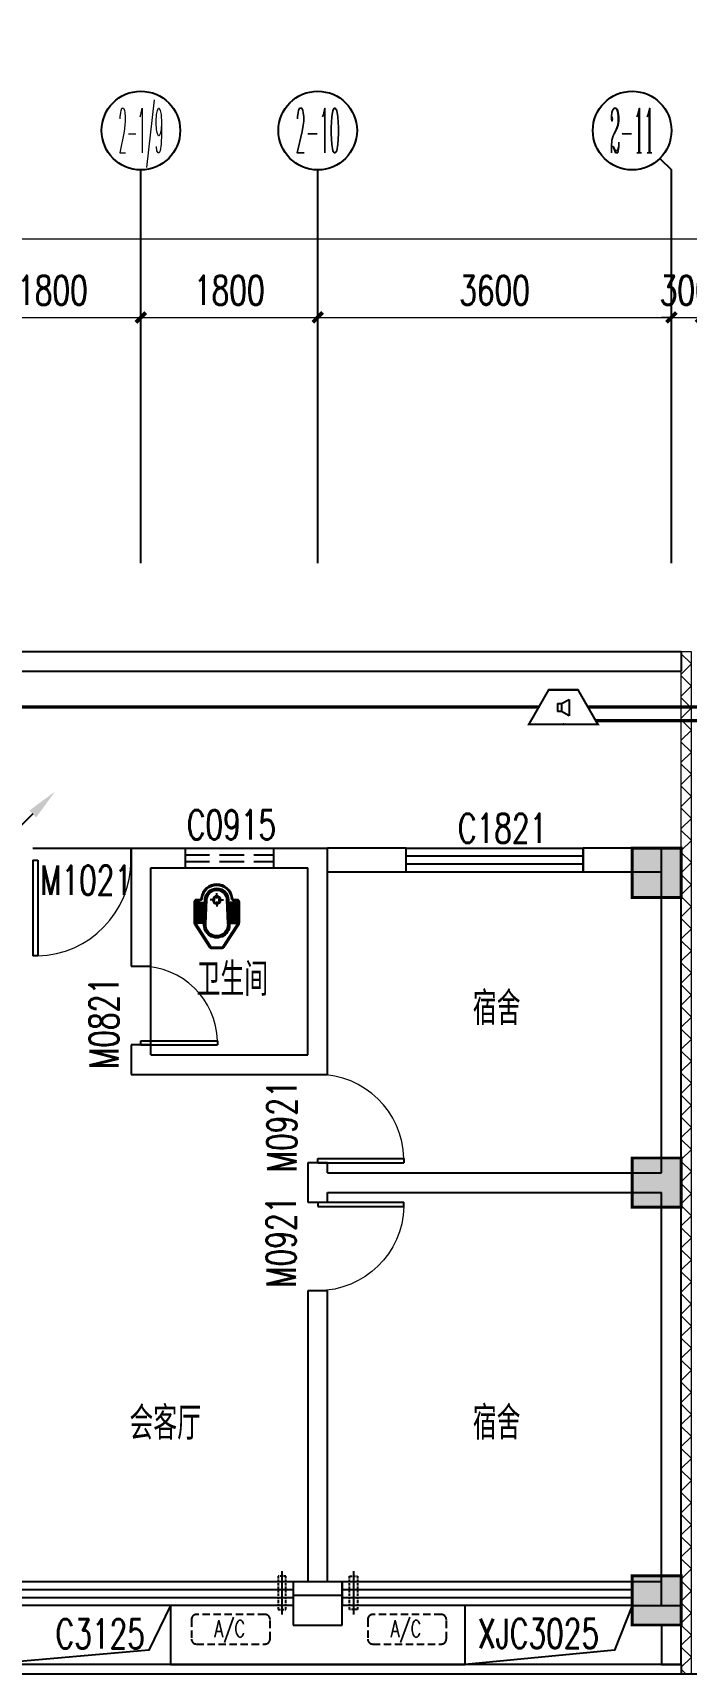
# Model space of a CAD drawing. Extents: x -9422388 to 15610651, y -1992469 to 953794.
# Drawn here: x -2650359 to -2643709, y -443348 to -426654 of the extents above; entities that cross this region are included whole.
import ezdxf
from ezdxf.enums import TextEntityAlignment as Align

# ---------------------------------------------------------------- set-up
doc = ezdxf.new("R2010")
doc.units = 0
doc.header["$LTSCALE"] = 1000
for name, pattern in [('( Hidden )', [0.375, 0.25, -0.125]), ('ACAD_ISO04W100', [30, 24, -3, 0, -3]), ('DASH', [0.35, 0.25, -0.1])]:
    doc.linetypes.add(name, pattern=pattern)
for name, color, linetype in [('A-ELEV-LIN-0.3', 30, 'Continuous'), ('A-ELEV-LIN-0.4', 40, 'Continuous'), ('A-FLOR-HVAC', 4, 'Continuous'), ('A-FLOR-OTHER2-ON', 83, 'Continuous'), ('A-SECT-DOOR', 141, 'Continuous'), ('AXIS', 3, 'Continuous'), ('AXIS_TEXT', 7, 'Continuous'), ('C-KZ', 2, 'Continuous'), ('C-Z-HATCH', 253, 'Continuous'), ('COLUMN', 9, 'Continuous'), ('EQUIP-消防', 3, 'Continuous'), ('LWIRE', 4, 'Continuous'), ('PUB_TEXT', 7, 'Continuous'), ('WALL', 9, 'Continuous'), ('WALL-PARAPET', 6, 'Continuous'), ('WINDOW', 4, 'Continuous'), ('WINDOW_TEXT', 7, 'Continuous'), ('WIRE-消防广播', 4, 'TG_BC'), ('洁具', 253, 'Continuous')]:
    doc.layers.add(name, color=color, linetype=linetype)
doc.layers.add('建筑底图', color=8, linetype='Continuous', lineweight=5)
doc.styles.add('_TCH_AXIS', font='COMPLEX', dxfattribs={"bigfont": 'GBCBIG'})
doc.styles.add('_TCH_DIM', font='SIMPLEX', dxfattribs={"bigfont": 'GBCBIG'})
doc.styles.add('_TCH_DIM_T3', font='SIMPLEX', dxfattribs={"width": 0.705882, "bigfont": 'GBCBIG'})
doc.styles.add('_TCH_WINDOW', font='SIMPLEX', dxfattribs={"height": 3.5, "bigfont": 'GBCBIG'})
doc.styles.add('COMPLEX', font='COMPLEX')
doc.styles.get("Standard").update_dxf_attribs({"font": 'gbenor.shx', "bigfont": 'gbcbig.shx'})
doc.styles.add('TG_LINETYPE', font='SIMPLEX', dxfattribs={"width": 0.8, "height": 3.5, "bigfont": 'HZTXT'})
doc.linetypes.add('TG_BC', pattern='A,2,-0.85,["BC",TG_LINETYPE,S=0.1,R=0,X=-0.65,Y=-0.15],0', length=2.85)
doc.dimstyles.new('_TCH_ARCH&&100', dxfattribs={"dimtxt": 297.5, "dimasz": 100, "dimexe": 250, "dimexo": 300, "dimgap": 126.25, "dimtad": 1, "dimdec": 0, "dimzin": 0, "dimdsep": 46, "dimtxsty": '_TCH_DIM_T3', "dimblk": 'ARCHTICK', "dimcen": 0.09, "dimclrt": 7, "dimazin": 2, "dimtfac": 1, "dimtdec": 0, "dimtix": 1, "dimtmove": 2, "dimatfit": 3, "dimfxl": 0, "dimtolj": 1, "dimtzin": 0, "dimarcsym": 0})

# ---------------------------------------------------------------- blocks, each defined once
blk = doc.blocks.new('$plan$00002871')
at = {"layer": '洁具', "color": 0}
for p, q in [((-15, -490), (-67, -490)), ((0, -475), (0, -423)), ((15, -490), (67, -490)), ((0, -505), (0, -557))]:
    blk.add_line(p, q, dxfattribs=at)
for points in [[(159, -508, -0.88995), (-159, -508, 0.380538), (-179, -491), (-210, -491, -0.414214), (-230, -471), (-230, -258, -0.144595), (-227, -247), (-73, -9, -0.254383), (-56, 0), (56, 0, -0.254383), (73, -9), (227, -247, -0.144595), (230, -258), (230, -471, -0.414214), (210, -491), (179, -491, 0.380538)], [(120, -491), (130, -252, 1.134994), (-130, -252), (-120, -491, 0.992594)], [(105, -490), (115, -251, 1.141146), (-115, -251), (-105, -490, 0.994896)], [(100, -490), (110, -251, 1.143479), (-110, -251), (-100, -490, 0.995777)], [(-149, -264, 1), (-149, -252), (-207, -252, 1), (-207, -264)], [(-148, -287, 1), (-148, -275), (-207, -275, 1), (-207, -287)], [(-147, -307, 1), (-147, -295), (-207, -295, 1), (-207, -307)], [(-146, -330, 1), (-146, -319), (-207, -319, 1), (-207, -330)], [(-149, -263, 1), (-149, -253), (-207, -253, 1), (-207, -263)], [(-148, -286, 1), (-148, -276), (-207, -276, 1), (-207, -286)], [(-147, -306, 1), (-147, -296), (-207, -296, 1), (-207, -306)], [(-146, -329, 1), (-146, -320), (-207, -320, 1), (-207, -329)], [(146, -330, -1), (146, -319), (207, -319, -1), (207, -330)], [(148, -287, -1), (148, -275), (207, -275, -1), (207, -287)], [(147, -307, -1), (147, -295), (207, -295, -1), (207, -307)], [(146, -329, -1), (146, -320), (207, -320, -1), (207, -329)], [(148, -286, -1), (148, -276), (207, -276, -1), (207, -286)], [(147, -306, -1), (147, -296), (207, -296, -1), (207, -306)], [(149, -264, -1), (149, -252), (207, -252, -1), (207, -264)], [(149, -263, -1), (149, -253), (207, -253, -1), (207, -263)], [(-146, -352, 1), (-146, -341), (-207, -341, 1), (-207, -352)], [(-145, -376, 1), (-145, -364), (-207, -364, 1), (-207, -376)], [(-144, -399, 1), (-144, -388), (-207, -388, 1), (-207, -399)], [(-143, -423, 1), (-143, -411), (-207, -411, 1), (-207, -423)], [(-141, -444, 1), (-141, -432), (-207, -432, 1), (-207, -444)], [(-141, -464, 1), (-141, -453), (-207, -453, 1), (-207, -464)], [(-146, -351, 1), (-146, -342), (-207, -342, 1), (-207, -351)], [(-145, -375, 1), (-145, -365), (-207, -365, 1), (-207, -375)], [(-144, -398, 1), (-144, -389), (-207, -389, 1), (-207, -398)], [(-143, -422, 1), (-143, -412), (-207, -412, 1), (-207, -422)], [(-141, -443, 1), (-141, -433), (-207, -433, 1), (-207, -443)], [(-141, -463, 1), (-141, -454), (-207, -454, 1), (-207, -463)], [(141, -444, -1), (141, -432), (207, -432, -1), (207, -444)], [(141, -464, -1), (141, -453), (207, -453, -1), (207, -464)], [(141, -443, -1), (141, -433), (207, -433, -1), (207, -443)], [(141, -463, -1), (141, -454), (207, -454, -1), (207, -463)], [(143, -423, -1), (143, -411), (207, -411, -1), (207, -423)], [(144, -399, -1), (144, -388), (207, -388, -1), (207, -399)], [(143, -422, -1), (143, -412), (207, -412, -1), (207, -422)], [(145, -376, -1), (145, -364), (207, -364, -1), (207, -376)], [(144, -398, -1), (144, -389), (207, -389, -1), (207, -398)], [(146, -352, -1), (146, -341), (207, -341, -1), (207, -352)], [(145, -375, -1), (145, -365), (207, -365, -1), (207, -375)], [(146, -351, -1), (146, -342), (207, -342, -1), (207, -351)]]:
    blk.add_lwpolyline(points, format="xyb", close=True, dxfattribs=at)
blk.add_lwpolyline([(-149, -507, 0.380538), (-179, -481), (-210, -481, -0.414214), (-220, -471), (-220, -258, -0.144595), (-218, -253), (-64, -15, -0.254383), (-56, -10), (56, -10, -0.254383), (64, -15), (218, -253, -0.144595), (220, -258), (220, -471, -0.414214), (210, -481), (179, -481, 0.380538), (149, -507, 0.380538)], format="xyb", dxfattribs=at)
for radius in [40, 31.7]:
    blk.add_circle((0, -490), radius, dxfattribs=at)
blk.add_arc((0, -490), 150, 186.665, 353.335, dxfattribs=at)
blk = doc.blocks.new('KTWJ1')
at = {"layer": 'A-FLOR-HVAC', "color": 0, "linetype": '( Hidden )', "ltscale": 0.3}
blk.add_lwpolyline([(152982, -14209, 0.414214), (153032, -14259), (153732, -14259, 0.414214), (153782, -14209), (153782, -14009, 0.414214), (153732, -13959), (153032, -13959, 0.414214), (152982, -14009)], format="xyb", close=True, dxfattribs=at)
at = {"layer": 'A-FLOR-HVAC', "color": 0, "style": '_TCH_WINDOW', "width": 0.705882}
blk.add_text('A/C', height=170, dxfattribs=at).set_placement((153214, -14188))
blk = doc.blocks.new('KTB')
at = {"layer": 'A-SECT-DOOR', "color": 0}
blk.add_lwpolyline([(1040319, -403775), (1039069, -403775), (1039069, -404375), (1042069, -404375), (1042069, -403775), (1040819, -403775)], dxfattribs=at)
at = {"layer": 'A-FLOR-HVAC', "color": 8}
for p in [(886302, -389909), (888096, -389909)]:
    blk.add_blockref('KTWJ1', p, dxfattribs=at)
blk = doc.blocks.new('A$C0CF77FE4')
at = {"layer": 'A-FLOR-OTHER2-ON', "color": 0, "linetype": 'ACAD_ISO04W100', "ltscale": 5}
blk.add_line((40, 440), (40, 0), dxfattribs=at)
at = {"layer": 'A-FLOR-OTHER2-ON', "color": 0, "linetype": 'DASH', "ltscale": 0.1}
blk.add_lwpolyline([(0, 390), (80, 390), (80, 50), (0, 50)], close=True, dxfattribs=at)
blk = doc.blocks.new('$DorLib2D$00000001')
at = {"color": 0}
for p, q in [((0.45, 0.975), (0.5, 0.975)), ((0.45, 0), (0.45, 0.975)), ((0.5, 0), (0.5, 0.975)), ((0.5, 0), (0.45, 0))]:
    blk.add_line(p, q, dxfattribs=at)
at = {"color": 0, "lineweight": 13}
blk.add_arc((0.475, 0), 0.975, 91.4693, 180, dxfattribs=at)
blk = doc.blocks.new('$TCHSYS$WIN2D')
at = {"color": 0}
for p, q in [((-0.5, 0.5), (0.5, 0.5)), ((-0.5, 0.5), (-0.5, -0.5)), ((0.5, 0.5), (0.5, -0.5)), ((0.5, 0.1667), (-0.5, 0.1667)), ((0.5, -0.1667), (-0.5, -0.1667)), ((-0.5, -0.5), (0.5, -0.5))]:
    blk.add_line(p, q, dxfattribs=at)
blk = doc.blocks.new('_ArchTick')
at = {"color": 0, "linetype": 'ByBlock', "const_width": 0.4}
blk.add_lwpolyline([(-0.5, -0.5), (0.5, 0.5)], dxfattribs=at)
blk = doc.blocks.new('*D626')
at = {"layer": 'AXIS', "color": 0, "lineweight": -2, "transparency": 16777216}
for p, q in [((1875330, -392875), (1875330, -389625)), ((1910030, -392875), (1910030, -389625)), ((1875330, -389875), (1910030, -389875))]:
    blk.add_line(p, q, dxfattribs=at)
at = {"layer": 'Defpoints', "color": 0, "transparency": 16777216}
for p in [(1910030, -389875), (1875330, -393175), (1910030, -393175)]:
    blk.add_point(p, dxfattribs=at)
at = {"layer": 'AXIS', "color": 0, "lineweight": -2, "transparency": 16777216, "xscale": 100, "yscale": 100, "zscale": 100, "rotation": 180}
blk.add_blockref('_ArchTick', (1875330, -389875), dxfattribs=at)
at = {"layer": 'AXIS', "color": 0, "lineweight": -2, "transparency": 16777216, "xscale": 100, "yscale": 100, "zscale": 100}
blk.add_blockref('_ArchTick', (1910030, -389875), dxfattribs=at)
at = {"layer": 'AXIS', "color": 7, "transparency": 16777216, "insert": (1892680, -389600), "char_height": 297.5, "attachment_point": 5, "style": '_TCH_DIM_T3'}
blk.add_mtext('\\A1;34700', dxfattribs=at)
blk = doc.blocks.new('*D683')
at = {"layer": 'AXIS', "color": 0, "lineweight": -2, "transparency": 16777216}
for p, q in [((1896930, -392875), (1896930, -390425)), ((1898730, -392875), (1898730, -390425)), ((1896930, -390675), (1898730, -390675))]:
    blk.add_line(p, q, dxfattribs=at)
at = {"layer": 'Defpoints', "color": 0, "transparency": 16777216}
for p in [(1898730, -390675), (1896930, -393175), (1898730, -393175)]:
    blk.add_point(p, dxfattribs=at)
at = {"layer": 'AXIS', "color": 0, "lineweight": -2, "transparency": 16777216, "xscale": 100, "yscale": 100, "zscale": 100, "rotation": 180}
blk.add_blockref('_ArchTick', (1896930, -390675), dxfattribs=at)
at = {"layer": 'AXIS', "color": 0, "lineweight": -2, "transparency": 16777216, "xscale": 100, "yscale": 100, "zscale": 100}
blk.add_blockref('_ArchTick', (1898730, -390675), dxfattribs=at)
at = {"layer": 'AXIS', "color": 7, "transparency": 16777216, "insert": (1897830, -390400), "char_height": 297.5, "attachment_point": 5, "style": '_TCH_DIM_T3'}
blk.add_mtext('\\A1;1800', dxfattribs=at)
blk = doc.blocks.new('*D684')
at = {"layer": 'AXIS', "color": 0, "lineweight": -2, "transparency": 16777216}
for p, q in [((1898730, -392875), (1898730, -390425)), ((1900530, -392875), (1900530, -390425)), ((1898730, -390675), (1900530, -390675))]:
    blk.add_line(p, q, dxfattribs=at)
at = {"layer": 'Defpoints', "color": 0, "transparency": 16777216}
for p in [(1900530, -390675), (1898730, -393175), (1900530, -393175)]:
    blk.add_point(p, dxfattribs=at)
at = {"layer": 'AXIS', "color": 0, "lineweight": -2, "transparency": 16777216, "xscale": 100, "yscale": 100, "zscale": 100, "rotation": 180}
blk.add_blockref('_ArchTick', (1898730, -390675), dxfattribs=at)
at = {"layer": 'AXIS', "color": 0, "lineweight": -2, "transparency": 16777216, "xscale": 100, "yscale": 100, "zscale": 100}
blk.add_blockref('_ArchTick', (1900530, -390675), dxfattribs=at)
at = {"layer": 'AXIS', "color": 7, "transparency": 16777216, "insert": (1899630, -390400), "char_height": 297.5, "attachment_point": 5, "style": '_TCH_DIM_T3'}
blk.add_mtext('\\A1;1800', dxfattribs=at)
blk = doc.blocks.new('*D685')
at = {"layer": 'AXIS', "color": 0, "lineweight": -2, "transparency": 16777216}
for p, q in [((1900530, -392875), (1900530, -390425)), ((1904130, -392875), (1904130, -390425)), ((1900530, -390675), (1904130, -390675))]:
    blk.add_line(p, q, dxfattribs=at)
at = {"layer": 'Defpoints', "color": 0, "transparency": 16777216}
for p in [(1904130, -390675), (1900530, -393175), (1904130, -393175)]:
    blk.add_point(p, dxfattribs=at)
at = {"layer": 'AXIS', "color": 0, "lineweight": -2, "transparency": 16777216, "xscale": 100, "yscale": 100, "zscale": 100, "rotation": 180}
blk.add_blockref('_ArchTick', (1900530, -390675), dxfattribs=at)
at = {"layer": 'AXIS', "color": 0, "lineweight": -2, "transparency": 16777216, "xscale": 100, "yscale": 100, "zscale": 100}
blk.add_blockref('_ArchTick', (1904130, -390675), dxfattribs=at)
at = {"layer": 'AXIS', "color": 7, "transparency": 16777216, "insert": (1902330, -390400), "char_height": 297.5, "attachment_point": 5, "style": '_TCH_DIM_T3'}
blk.add_mtext('\\A1;3600', dxfattribs=at)
blk = doc.blocks.new('*D686')
at = {"layer": 'AXIS', "color": 0, "lineweight": -2, "transparency": 16777216}
for p, q in [((1904130, -392875), (1904130, -390425)), ((1904430, -392875), (1904430, -390425)), ((1904130, -390675), (1904030, -390675)), ((1904130, -390675), (1904430, -390675)), ((1904430, -390675), (1904530, -390675))]:
    blk.add_line(p, q, dxfattribs=at)
at = {"layer": 'Defpoints', "color": 0, "transparency": 16777216}
for p in [(1904430, -390675), (1904130, -393175), (1904430, -393175)]:
    blk.add_point(p, dxfattribs=at)
at = {"layer": 'AXIS', "color": 0, "lineweight": -2, "transparency": 16777216, "xscale": 100, "yscale": 100, "zscale": 100}
blk.add_blockref('_ArchTick', (1904130, -390675), dxfattribs=at)
at = {"layer": 'AXIS', "color": 0, "lineweight": -2, "transparency": 16777216, "xscale": 100, "yscale": 100, "zscale": 100, "rotation": 180}
blk.add_blockref('_ArchTick', (1904430, -390675), dxfattribs=at)
at = {"layer": 'AXIS', "color": 7, "transparency": 16777216, "insert": (1904280, -390400), "char_height": 297.5, "attachment_point": 5, "style": '_TCH_DIM_T3'}
blk.add_mtext('\\A1;300', dxfattribs=at)
blk = doc.blocks.new('_AXISO')
at = {"color": 0}
blk.add_circle((0, 0), 0.5, dxfattribs=at)
at = {"layer": 'AXIS_TEXT', "color": 0, "style": 'COMPLEX', "width": 1.041667}
blk.add_attdef('A', text='', height=0.56, dxfattribs=at).set_placement((-0.25, -0.28), (0.25, -0.28), align=Align.FIT)
blk = doc.blocks.new('$equip$00002677')
for p, q in [((-0.3, 0.699), (-0.703, 0)), ((0.3, 0.699), (-0.3, 0.699)), ((0.703, 0), (0.3, 0.699)), ((-0.117, 0.421), (-0.117, 0.26)), ((-0.117, 0.421), (-0.036, 0.421)), ((-0.036, 0.421), (0.118, 0.503)), ((-0.036, 0.421), (-0.036, 0.26)), ((0.118, 0.503), (0.118, 0.173)), ((-0.703, 0), (0.703, 0)), ((-0.036, 0.26), (-0.117, 0.26)), ((0.118, 0.173), (-0.036, 0.26))]:
    blk.add_line(p, q)
at = {"const_width": 0.04}
blk.add_lwpolyline([(-0.3, 0.699), (0.3, 0.699), (0.703, 0), (-0.703, 0), (-0.3, 0.699), (0.3, 0.699)], dxfattribs=at)
blk.add_lwpolyline([(-0.3, 0.699), (0.3, 0.699), (0.703, 0), (-0.703, 0), (-0.3, 0.699), (0.3, 0.699)], dxfattribs=at)
for p in [(0, 0.699), (-0.501, 0.349), (0.502, 0.349), (0, 0)]:
    blk.add_point(p)
at = {"color": 7, "flags": 1}
for tag, height, p in [('B', 0.4, (0.961, 0.299)), ('A', 0.00002, (0, 0))]:
    blk.add_attdef(tag, text='', height=height, dxfattribs=at).set_placement(p, align=Align.MIDDLE_CENTER)
blk = doc.blocks.new('$TelecSys$00000079')
for p, q in [((0.7, 0.7), (0, 0)), ((0.104, 0.104), (0.104, 0.104)), ((-0.104, -0.104), (-0.104, -0.104))]:
    blk.add_line(p, q)
at = {"const_width": 0.142}
blk.add_lwpolyline([(-0.071, 0, 1), (0.071, 0, 1)], format="xyb", close=True, dxfattribs=at)
blk.add_solid([(0.63, 0.77), (0.77, 0.63), (1.15, 1.15)])
at = {"width": 0.8, "flags": 9}
blk.add_attdef('A', (0, 0), '', height=0.00002, dxfattribs=at)
blk = doc.blocks.new('4444')
h = blk.add_hatch()
h.set_pattern_fill('ANSI37', color=8, scale=100)
h.set_pattern_definition([(45, (1282736.5, 0), (-112.2532, 112.2532), []), (135, (1282736.5, 0), (-112.2532, -112.2532), [])])
h.paths.add_polyline_path([(1904230.2, -394074.7), (1904330.2, -394074.7), (1904330.2, -404474.7), (1904230.2, -404474.7)])
at = {"layer": 'C-Z-HATCH'}
h = blk.add_hatch(color=8, dxfattribs=at)
h.dxf.hatch_style = 1
h.paths.add_polyline_path([(1903730.2, -396074.7), (1904230.2, -396074.7), (1904230.2, -396574.7), (1903730.2, -396574.7)])
h = blk.add_hatch(color=8, dxfattribs=at)
h.dxf.hatch_style = 1
h.paths.add_polyline_path([(1903730.2, -399224.7), (1904230.2, -399224.7), (1904230.2, -399724.7), (1903730.2, -399724.7)])
h = blk.add_hatch(color=8, dxfattribs=at)
h.dxf.hatch_style = 1
h.paths.add_polyline_path([(1903730.2, -403474.7), (1904230.2, -403474.7), (1904230.2, -403974.7), (1903730.2, -403974.7)])
at = {"color": 8}
blk.add_lwpolyline([(1904230.2, -394074.7), (1904330.2, -394074.7), (1904330.2, -404474.7), (1904230.2, -404474.7)], close=True, dxfattribs=at)
at = {"layer": 'A-ELEV-LIN-0.3', "color": 8}
for points in [[(1910300.1, -378228), (1910300.1, -378228, -0.4142136), (1910521.4, -377263.1), (1917469.5, -372908.3, -0.4142136), (1919537.1, -373382.6), (1932807.3, -394555, -0.2728148), (1932848.7, -396077.9), (1928630, -403701.1, -0.2728148), (1927317.5, -404474.7), (1876130.2, -404474.7, -0.4142134), (1874530.2, -402874.7), (1874530.2, -394774.7, -0.4142137), (1875230.2, -394074.7), (1875230.2, -394074.7)], [(1904230.2, -404374.7), (1876130.2, -404374.7, -0.4142134), (1874630.2, -402874.7), (1874630.2, -394774.7, -0.4142137), (1875230.2, -394174.7), (1875230.2, -394174.7)]]:
    blk.add_lwpolyline(points, format="xyb", dxfattribs=at)
blk.add_lwpolyline([(1904030.2, -404374.7), (1904230.2, -404374.7), (1904230.2, -403974.7), (1904030.2, -403974.7)], close=True, dxfattribs=at)
blk.add_lwpolyline([(1904230.2, -404374.7), (1904230.2, -404474.7)], dxfattribs=at)
at = {"layer": 'A-ELEV-LIN-0.4', "color": 8}
for points in [[(1899030.2, -403774.7), (1898812.7, -404229.5), (1897143.9, -404374.7)], [(1903730.2, -403774.7), (1903549, -404229.5), (1902030.2, -404374.7)]]:
    blk.add_lwpolyline(points, dxfattribs=at)
at = {"layer": 'AXIS', "color": 8}
for p, q in [((1904013, -389057.6), (1904130.2, -389174.7)), ((1898730.2, -393174.7), (1898730.2, -389174.7)), ((1900530.2, -393174.7), (1900530.2, -389174.7)), ((1904130.2, -393174.7), (1904130.2, -389174.7))]:
    blk.add_line(p, q, dxfattribs=at)
at = {"layer": 'C-KZ', "color": 8, "const_width": 30}
for points in [[(1903730.2, -396074.7), (1904230.2, -396074.7), (1904230.2, -396574.7), (1903730.2, -396574.7)], [(1903730.2, -399224.7), (1904230.2, -399224.7), (1904230.2, -399724.7), (1903730.2, -399724.7)], [(1903730.2, -403474.7), (1904230.2, -403474.7), (1904230.2, -403974.7), (1903730.2, -403974.7)]]:
    blk.add_lwpolyline(points, close=True, dxfattribs=at)
at = {"layer": 'COLUMN', "color": 8}
for p, q in [((1900780.2, -403674.7), (1900280.2, -403674.7)), ((1900280.2, -403674.7), (1900280.2, -403974.7)), ((1900780.2, -403974.7), (1900780.2, -403674.7)), ((1900280.2, -403974.7), (1900780.2, -403974.7))]:
    blk.add_line(p, q, dxfattribs=at)
at = {"layer": 'WALL', "color": 8}
for p, q in [((1898630.2, -396074.7), (1898630.2, -397274.7)), ((1898630.2, -396314.7), (1898630.2, -396074.7)), ((1898630.2, -396074.7), (1900630.2, -396074.7)), ((1900630.2, -398274.7), (1900630.2, -396074.7)), ((1901430.2, -396074.7), (1900630.2, -396074.7)), ((1901430.2, -396314.7), (1901430.2, -396074.7)), ((1904030.2, -396074.7), (1903230.2, -396074.7)), ((1903230.2, -396074.7), (1903230.2, -396314.7)), ((1904030.2, -399374.7), (1904030.2, -396074.7)), ((1904030.2, -396074.7), (1904230.2, -396074.7)), ((1904230.2, -399474.7), (1904230.2, -396074.7)), ((1898830.2, -397274.7), (1898830.2, -396274.7)), ((1898830.2, -396274.7), (1900430.2, -396274.7)), ((1900430.2, -398174.7), (1900430.2, -396274.7)), ((1900630.2, -396314.7), (1901430.2, -396314.7)), ((1903230.2, -396314.7), (1904030.2, -396314.7)), ((1898630.2, -397274.7), (1898830.2, -397274.7)), ((1898830.2, -398074.7), (1898630.2, -398074.7)), ((1898630.2, -398074.7), (1898630.2, -398374.7)), ((1898830.2, -398174.7), (1898830.2, -398074.7)), ((1898830.2, -398174.7), (1900430.2, -398174.7)), ((1900630.2, -398374.7), (1900630.2, -398274.7)), ((1898630.2, -398374.7), (1900430.2, -398374.7)), ((1900430.2, -398374.7), (1900630.2, -398374.7)), ((1900630.2, -399274.7), (1900430.2, -399274.7)), ((1900430.2, -399274.7), (1900430.2, -399474.7)), ((1900630.2, -399374.7), (1900630.2, -399274.7)), ((1900430.2, -399474.7), (1900430.2, -399674.7)), ((1900630.2, -399374.7), (1904030.2, -399374.7)), ((1904230.2, -403774.7), (1904230.2, -399474.7)), ((1900630.2, -399574.7), (1904030.2, -399574.7)), ((1900630.2, -399674.7), (1900630.2, -399574.7)), ((1904030.2, -403774.7), (1904030.2, -399574.7)), ((1900430.2, -399674.7), (1900630.2, -399674.7)), ((1900630.2, -400574.7), (1900430.2, -400574.7)), ((1900430.2, -400574.7), (1900430.2, -403534.7)), ((1900630.2, -403534.7), (1900630.2, -400574.7)), ((1900530.2, -403534.7), (1900280.2, -403534.7)), ((1900280.2, -403534.7), (1900280.2, -403674.7)), ((1900780.2, -403534.7), (1900530.2, -403534.7)), ((1900780.2, -403674.7), (1900780.2, -403534.7)), ((1904030.2, -403534.7), (1903730.2, -403534.7)), ((1903730.2, -403534.7), (1903730.2, -403774.7)), ((1903730.2, -403774.7), (1904030.2, -403774.7)), ((1904030.2, -403774.7), (1904230.2, -403774.7))]:
    blk.add_line(p, q, dxfattribs=at)
at = {"layer": 'WALL-PARAPET', "color": 8}
for p, q in [((1875230.2, -394074.7), (1904230.2, -394074.7)), ((1904230.2, -394074.7), (1904230.2, -394274.7)), ((1875430.2, -394274.7), (1904230.2, -394274.7))]:
    blk.add_line(p, q, dxfattribs=at)
at = {"layer": 'WINDOW', "color": 8}
for p, q in [((1897630.2, -396074.7), (1898630.2, -396074.7)), ((1898830.2, -398074.7), (1898830.2, -397274.7))]:
    blk.add_line(p, q, dxfattribs=at)
at = {"layer": 'WINDOW', "color": 8, "linetype": 'DASH'}
for p, q in [((1899180.2, -396074.7, 900), (1899180.2, -396274.7, 900)), ((1899180.2, -396074.7, 900), (1899180.2, -396274.7, 900)), ((1899180.2, -396141.4, 900), (1900080.2, -396141.4, 900)), ((1899180.2, -396141.4, 900), (1900080.2, -396141.4, 900)), ((1900080.2, -396074.7, 900), (1900080.2, -396274.7, 900)), ((1900080.2, -396074.7, 900), (1900080.2, -396274.7, 900)), ((1899180.2, -396208.1, 900), (1900080.2, -396208.1, 900)), ((1899180.2, -396208.1, 900), (1900080.2, -396208.1, 900))]:
    blk.add_line(p, q, dxfattribs=at)
at = {"color": 8, "xscale": -1, "rotation": 180}
blk.add_blockref('$plan$00002871', (1899502.5, -397089.8), dxfattribs=at)
at = {"layer": 'A-FLOR-OTHER2-ON', "color": 8, "linetype": 'DASH', "xscale": -1}
blk.add_blockref('A$C0CF77FE4', (1900206.3, -403867.7), dxfattribs=at)
at = {"layer": 'A-FLOR-OTHER2-ON', "color": 8, "linetype": 'DASH'}
blk.add_blockref('A$C0CF77FE4', (1900854, -403867.7), dxfattribs=at)
at = {"layer": 'A-SECT-DOOR', "color": 8}
blk.add_blockref('KTB', (859961, 0), dxfattribs=at)
at = {"layer": 'AXIS', "color": 8}
ref = blk.add_blockref('_AXISO', (1898730.2, -388774.7), dxfattribs=dict(at, xscale=800, yscale=800, zscale=800))
ref.add_attrib('A', '2-1/9', dxfattribs={"layer": 'AXIS_TEXT', "color": 8, "height": 452.55, "style": '_TCH_AXIS', "width": 0.216495}).set_placement((1898503.9, -389001), (1898956.5, -389001), align=Align.FIT)
ref = blk.add_blockref('_AXISO', (1900530.2, -388774.7), dxfattribs=dict(at, xscale=800, yscale=800, zscale=800))
ref.add_attrib('A', '2-10', dxfattribs={"layer": 'AXIS_TEXT', "color": 8, "height": 452.55, "style": '_TCH_AXIS', "width": 0.28}).set_placement((1900303.9, -389001), (1900756.5, -389001), align=Align.FIT)
ref = blk.add_blockref('_AXISO', (1903730.2, -388774.7), dxfattribs=dict(at, xscale=800, yscale=800, zscale=800))
ref.add_attrib('A', '2-11', dxfattribs={"layer": 'AXIS_TEXT', "color": 8, "height": 452.55, "style": '_TCH_AXIS', "width": 0.3}).set_placement((1903503.9, -389001), (1903956.5, -389001), align=Align.FIT)
at = {"layer": 'WINDOW', "color": 8}
ref = blk.add_blockref('$TCHSYS$WIN2D', (1902330.2, -396194.7), dxfattribs=dict(at, xscale=1800, yscale=-240, zscale=1800, rotation=359.9999999999639))
ref.add_attrib('A', 'C1821', (1901957.4, -396020.4), dxfattribs={"layer": 'WINDOW_TEXT', "color": 8, "height": 297.5, "style": '_TCH_WINDOW', "width": 0.705882})
ref = blk.add_blockref('$DorLib2D$00000001', (1898130.2, -396194.7), dxfattribs=dict(at, xscale=-1000, yscale=-1000, zscale=-1000, rotation=359.9999999999629))
ref.add_attrib('A', 'M1021', (1897705.2, -396548.5), dxfattribs={"layer": 'WINDOW_TEXT', "color": 8, "height": 297.5, "style": '_TCH_WINDOW', "width": 0.705882})
ref = blk.add_blockref('$DorLib2D$00000001', (1898730.2, -397674.7), dxfattribs=dict(at, xscale=-800, yscale=-800, zscale=-800, rotation=89.99999999995553))
ref.add_attrib('A', 'M0821', (1898503.9, -398319.7), dxfattribs={"layer": 'WINDOW_TEXT', "color": 8, "height": 297.5, "rotation": 90, "style": '_TCH_WINDOW', "width": 0.705882})
ref = blk.add_blockref('$DorLib2D$00000001', (1900530.2, -398824.7), dxfattribs=dict(at, xscale=-900, yscale=-900, zscale=-900, rotation=89.99999999995553))
ref.add_attrib('A', 'M0921', (1900313, -399369.4), dxfattribs={"layer": 'WINDOW_TEXT', "color": 8, "height": 297.5, "rotation": 90, "style": '_TCH_WINDOW', "width": 0.705882})
ref = blk.add_blockref('$DorLib2D$00000001', (1900530.2, -400124.7), dxfattribs=dict(at, xscale=900, yscale=-900, zscale=900, rotation=89.99999999995553))
ref.add_attrib('A', 'M0921', (1900305.8, -400544.4), dxfattribs={"layer": 'WINDOW_TEXT', "color": 8, "height": 297.5, "rotation": 90, "style": '_TCH_WINDOW', "width": 0.705882})
ref = blk.add_blockref('$TCHSYS$WIN2D', (1898730.2, -403654.7), dxfattribs=dict(at, xscale=3100, yscale=-240, zscale=3100, rotation=179.9999999999629))
ref.add_attrib('A', 'C3125', (1897862.5, -404213.1), dxfattribs={"layer": 'WINDOW_TEXT', "color": 8, "height": 297.5, "rotation": 360, "style": '_TCH_WINDOW', "width": 0.705882})
ref = blk.add_blockref('$TCHSYS$WIN2D', (1902255.2, -403654.7), dxfattribs=dict(at, xscale=-2950, yscale=240, zscale=-2950, rotation=359.9999999999639))
ref.add_attrib('A', 'XJC3025', (1902161.3, -404209.6), dxfattribs={"layer": 'WINDOW_TEXT', "color": 8, "height": 297.5, "style": '_TCH_WINDOW', "width": 0.705882})
at = {"layer": 'PUB_TEXT', "color": 8, "style": '_TCH_DIM'}
for s, p in [('卫生间', (1899295.8, -397577.6)), ('宿舍', (1902108.3, -397871.8)), ('会客厅', (1898613.7, -402091)), ('宿舍', (1902108.3, -402088.1))]:
    blk.add_text(s, height=337.59, dxfattribs=at).set_placement(p)
at = {"layer": 'WINDOW_TEXT', "color": 8, "style": '_TCH_WINDOW', "width": 0.705882}
blk.add_text('C0915', height=297.5, dxfattribs=at).set_placement((1899197.8, -395984.1))
at = {"layer": 'AXIS', "color": 8}
for p1, p2, distance, picture, middle in [((1875330.2, -393174.7), (1910030.2, -393174.7), 3300, '*D626', (1892680.2, -389599.7)), ((1896930.2, -393174.7), (1898730.2, -393174.7), 2500, '*D683', (1897830.2, -390399.7)), ((1898730.2, -393174.7), (1900530.2, -393174.7), 2500, '*D684', (1899630.2, -390399.7)), ((1900530.2, -393174.7), (1904130.2, -393174.7), 2500, '*D685', (1902330.2, -390399.7)), ((1904130.2, -393174.7), (1904430.2, -393174.7), 2500, '*D686', (1904280.2, -390399.7))]:
    dim = blk.add_aligned_dim(p1=p1, p2=p2, distance=distance, dimstyle='_TCH_ARCH&&100', dxfattribs=at)
    dim.commit()
    dim.dimension.update_dxf_attribs({"geometry": picture, "text_midpoint": middle})

msp = doc.modelspace()

# ---------------------------------------------------------------- linework, layer by layer
at = {"layer": 'WIRE-消防广播', "linetype": 'TG_BC', "const_width": 35}
for points in [[(-2659332.80725, -433512.16373), (-2645209.44702, -433512.16373)], [(-2644708.10688, -433512.16373), (-2630209.44702, -433512.16373)], [(-2637858.74016, -433650.13011), (-2644628.64909, -433650.13011)]]:
    msp.add_lwpolyline(points, dxfattribs=at)

# ---------------------------------------------------------------- block references
at = {"layer": 'EQUIP-消防', "xscale": 500, "yscale": 500, "zscale": 500}
msp.add_blockref('$equip$00002677', (-2644958.85703, -433686.82296), dxfattribs=at)
at = {"layer": 'LWIRE', "xscale": 500, "yscale": 500, "zscale": 500}
msp.add_blockref('$TelecSys$00000079', (-2650708.74016, -434948.25008), dxfattribs=at)
at = {"layer": '建筑底图', "color": 8}
msp.add_blockref('4444', (-4547988.93389, -38873.50822), dxfattribs=at)

doc.saveas('drawing.dxf')
